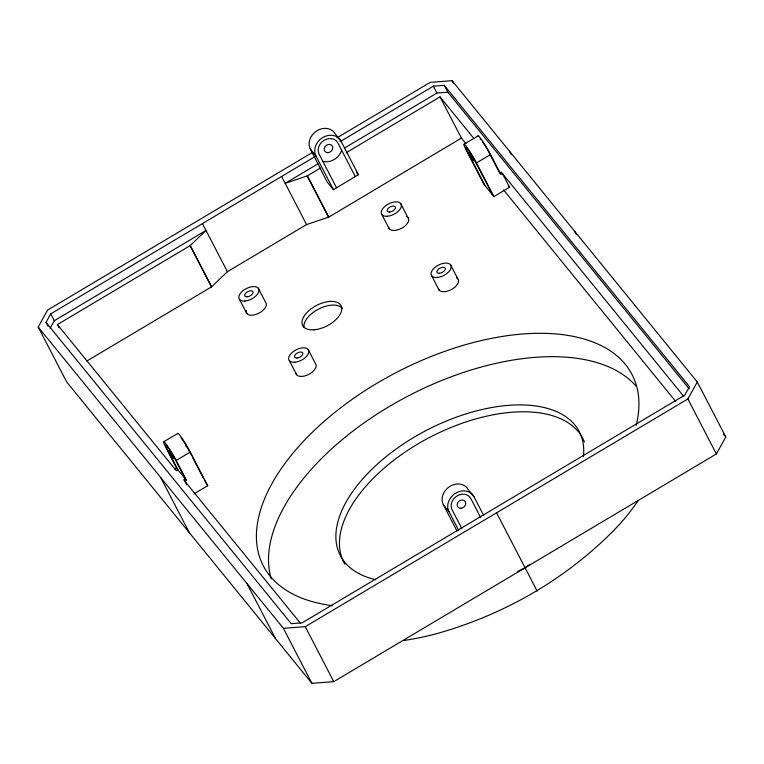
<?xml version="1.0" encoding="UTF-8"?>
<svg xmlns="http://www.w3.org/2000/svg" width="764" height="764" viewBox="0 0 764 764"><rect width="100%" height="100%" fill="white"/><g stroke="black" fill="none" stroke-linecap="round" stroke-linejoin="round"><path stroke-width="1.15" d="M341.565 150.097L341.355 151.033A14.621 12.31 -39.1 0 1 323.659 161.567L322.8 161.271M337.125 137.759L430.237 82.35L452.107 80.688L697.293 382.01L725.8 436.998L716.384 453.95L333.763 681.65L311.893 683.312L66.707 381.99L38.2 327.002L47.616 310.05L312.572 152.37M48.056 326.276L46.021 322.351L50.73 313.87L315.456 156.333M50.109 328.281L54.292 320.746L206.013 230.451L190.093 245.664L57.405 324.576L176.264 470.643L177.831 469.717L167.497 449.776A10.963 1.022 59.2 0 1 166.953 446.119A10.963 1.022 59.2 0 1 174.966 458.954L185.299 478.894L183.732 479.821L300.347 623.128M38.2 327.002L283.396 628.323L305.256 626.661L687.877 398.961L697.293 382.01M86.943 360.961L211.475 286.901L227.395 271.697L306.565 224.578L328.768 217.1L461.408 138.112L465.916 143.651M529.91 564.434L525.069 567.805L517.706 571.52M403.736 640.509A216.833 115.221 -27.4 0 0 434.544 634.254C504.966 614.886 570.039 577.183 620.072 523.846A216.833 115.221 -27.4 0 0 637.911 500.907M317.996 163.811L285.192 183.341L307.395 175.854L320.068 168.252L320.689 169.016L310.356 149.085A14.621 12.31 -39.1 0 1 317.175 130.644A14.621 12.31 -39.1 0 1 335.386 134.197L340.983 141.082L358.421 174.717L333.419 189.653L327.193 182.004L320.068 168.252M340.066 141.684L433.35 86.17L444.285 85.339L689.481 386.66L684.773 395.141L302.143 622.841L291.218 623.672L46.021 322.351M344.65 147.949L436.912 93.046L447.847 92.215L689.281 388.914M346.121 152.762L440.026 96.866L473.756 138.322M464.063 144.224L478.14 135.849M490.545 154.548L500.897 174.526L502.454 173.59L509.54 187.256L493.907 196.568L476.469 162.923L490.545 154.548A14.621 1.356 59.2 0 0 482.199 140.614A14.621 1.356 59.2 0 0 478.006 136.326M163.782 441.745L177.859 433.369M186.617 484.5L184.983 481.349L186.54 480.422L176.188 460.444L190.265 452.068A14.621 1.356 59.2 0 0 181.927 438.135A14.621 1.356 59.2 0 0 177.735 433.847M175.023 469.115L176.589 468.179L186.54 480.422M194.018 493.85L207.703 485.713L190.265 452.068M508.337 185.805L509.54 187.256M476.469 162.923A14.621 1.356 59.2 0 0 465.782 145.809A14.621 1.356 59.2 0 0 466.508 150.689L483.965 184.363L493.907 196.568M207.703 485.713L204.313 480.05M723.546 434.219L725.8 436.998M683.713 396.335L501.213 172.062L499.646 172.989L489.313 153.058M503.524 189.873L675.758 401.53M356.32 172.139L358.421 174.717M310.356 149.085L315.962 155.971L333.419 189.653M469.067 490.669L473.966 496.686L483.755 515.576M468.361 489.81A14.621 12.31 -39.1 0 0 450.149 486.257A14.621 12.31 -39.1 0 0 443.34 504.698L448.945 511.584L458.734 530.464M185.767 445.928L186.349 446.95M687.877 398.961L716.384 453.95M574.7 231.349L576.342 234.519M509.559 151.291L511.202 154.462M452.107 80.688L453.749 83.859M444.285 85.339L447.847 92.215M492.704 195.116L475.246 161.433A10.963 1.022 59.2 0 0 467.234 148.598A10.963 1.022 59.2 0 0 467.769 152.256L485.207 185.9M440.026 96.866L461.408 138.112M433.35 86.17L436.912 93.046M450.502 264.707L457.856 278.908M400.689 203.491L408.683 219.048A10.963 5.825 -27.4 0 1 399.83 229.133A10.963 5.825 -27.4 0 1 388.618 227.462M431.736 275.88L439.09 290.072M381.914 214.655L389.268 228.837M355.298 176.579L337.86 142.944A10.963 9.235 -39.1 0 0 324.194 140.28A10.963 9.235 -39.1 0 0 319.085 154.108L336.552 187.791M496.571 512.816L537.188 591.174M307.395 175.854L328.768 217.1M307.185 175.93L328.558 217.167M480.623 517.438L470.834 498.548A10.963 9.235 -39.1 0 0 457.178 495.884A10.963 9.235 -39.1 0 0 452.068 509.722L461.857 528.602M281.629 176.465L306.565 224.578M443.34 504.698L456.977 531.009M308.112 349.454L315.456 363.626A10.963 5.825 -27.4 0 1 308.541 374.494A10.963 5.825 -27.4 0 1 296.04 373.415M258.289 288.229L265.624 302.401A10.963 5.825 -27.4 0 1 257.42 313.861A10.963 5.825 -27.4 0 1 246.247 310.528M289.336 360.627L296.68 374.799M202.45 223.585L227.395 271.697M239.514 299.402L246.858 313.565M190.246 245.511L211.628 286.758M190.093 245.664L211.475 286.901M305.256 626.661L333.763 681.65M283.396 628.323L311.893 683.312M191.774 455.841L189.042 450.579A10.963 1.022 59.2 0 0 185.413 444.199M192.862 457.951L203.224 477.949M247.001 583.601L275.508 638.589M176.589 468.179L166.227 448.21A14.621 1.356 59.2 0 1 165.511 443.33A14.621 1.356 59.2 0 1 176.188 460.444M160.793 477.662L189.3 532.651M57.949 325.626L59.048 327.746M50.73 313.87L54.292 320.746M271.258 578.94A207.693 110.369 -27.4 0 1 406.219 397.022A207.693 110.369 -27.4 0 1 636.087 386.145M375.63 579.704A134.579 71.51 -27.4 0 1 414.327 437.094A134.579 71.51 -27.4 0 1 583.419 456.49M344.879 564.185A134.579 71.51 -27.4 0 1 422.282 441.42A134.579 71.51 -27.4 0 1 578.52 431.956M579.246 432.873A134.579 71.51 -27.4 0 1 584.45 442.05M480.012 139.029A10.963 1.022 59.2 0 1 480.489 139.315M482.418 141.693A10.963 1.022 59.2 0 1 486.678 148.321M487.155 149.142A10.963 1.022 59.2 0 1 488.931 152.322M332.464 605.661A207.693 110.369 -27.4 0 1 278.679 472.448A207.693 110.369 -27.4 0 1 509.397 335.406A207.693 110.369 -27.4 0 1 636.192 425.252M181.03 437.743A10.963 1.022 59.2 0 1 183.475 441.143M183.943 441.869A10.963 1.022 59.2 0 1 184.926 443.406M304.034 327.603A21.612 11.489 -27.4 0 1 318.913 308.914A21.612 11.489 -27.4 0 1 342.291 308.312M315.962 155.971A14.621 12.31 -39.1 0 1 322.771 137.53A14.621 12.31 -39.1 0 1 340.983 141.082M456.576 277.905A10.963 5.825 -27.4 0 1 452.212 289.078A10.963 5.825 -27.4 0 1 438.44 288.697M406.744 216.67A10.963 5.825 -27.4 0 1 408.033 217.673M448.945 511.584A14.621 12.31 -39.1 0 1 455.755 493.133A14.621 12.31 -39.1 0 1 473.966 496.686M168.911 450.435L173.552 458.304L168.911 450.435M469.182 152.915L473.833 160.774L469.182 152.915M461.045 508.28A4.574 3.849 -39.1 0 0 465.362 501.805A4.574 3.849 -39.1 0 0 457.951 502.32A4.574 3.849 -39.1 0 0 461.045 508.28M314.014 329.8A21.612 11.489 -27.4 0 0 341.651 307.329A21.612 11.489 -27.4 0 0 309.983 309.735A21.612 11.489 -27.4 0 0 314.014 329.8M328.062 152.666A4.574 3.849 -39.1 0 0 332.378 146.201A4.574 3.849 -39.1 0 0 324.977 146.707A4.574 3.849 -39.1 0 0 328.062 152.666M244.91 301.006A10.963 5.825 -27.4 0 0 258.929 289.613A10.963 5.825 -27.4 0 0 242.866 290.826A10.963 5.825 -27.4 0 0 244.91 301.006M247.221 296.795A4.574 2.426 -27.4 0 0 253.065 292.049A4.574 2.426 -27.4 0 0 246.38 292.555A4.574 2.426 -27.4 0 0 247.221 296.795M297.053 358.02A4.574 2.426 -27.4 0 0 302.897 353.274A4.574 2.426 -27.4 0 0 296.203 353.78A4.574 2.426 -27.4 0 0 297.053 358.02M294.732 362.231A10.963 5.825 -27.4 0 0 308.752 350.838A10.963 5.825 -27.4 0 0 292.688 352.051A10.963 5.825 -27.4 0 0 294.732 362.231M389.63 212.067A4.574 2.426 -27.4 0 0 395.475 207.321A4.574 2.426 -27.4 0 0 388.781 207.827A4.574 2.426 -27.4 0 0 389.63 212.067M387.31 216.26A10.963 5.825 -27.4 0 0 401.329 204.867A10.963 5.825 -27.4 0 0 385.266 206.079A10.963 5.825 -27.4 0 0 387.31 216.26M439.453 273.292A4.574 2.426 -27.4 0 0 445.297 268.546A4.574 2.426 -27.4 0 0 438.603 269.052A4.574 2.426 -27.4 0 0 439.453 273.292M437.123 277.485A10.963 5.825 -27.4 0 0 451.152 266.092A10.963 5.825 -27.4 0 0 435.079 267.304A10.963 5.825 -27.4 0 0 437.123 277.485"/></g></svg>
